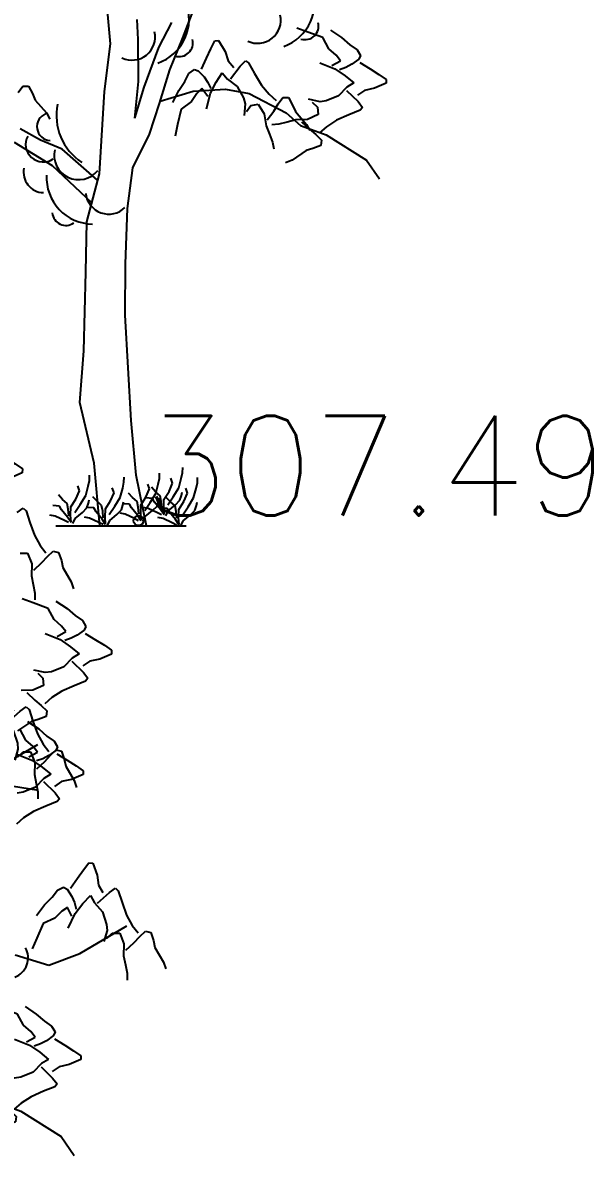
# Model space of a CAD drawing. Extents: x 524954 to 526204, y 9523489 to 9524010.
# Drawn here: x 526016.87 to 526022.58, y 9523850.51 to 9523861.85 of the extents above; entities that cross this region are included whole.
import ezdxf

# ---------------------------------------------------------------- set-up
doc = ezdxf.new("R2010")
doc.units = 0
doc.header["$PDMODE"] = 33
doc.header["$PDSIZE"] = 0.1
doc.linetypes.add('ACAD_ISO12W100', pattern=[21, 12, -3, 0, -3, 0, -3])
for name, color, linetype in [('Arbre', 34, 'ACAD_ISO12W100'), ('TopoAlt', 3, 'Continuous'), ('TOPOJIS', 7, 'Continuous')]:
    doc.layers.add(name, color=color, linetype=linetype)
doc.styles.add('Simplex 1.0', font='Simplex.shx', dxfattribs={"width": 0.99, "height": 1})

# ---------------------------------------------------------------- blocks, each defined once
blk = doc.blocks.new('TCPOINT M')
at = {"color": 0}
blk.add_point((0, 0), dxfattribs=at)
at = {"layer": 'TopoAlt', "style": 'Simplex 1.0', "width": 0.99}
blk.add_attdef('ALT', (0.15, 0.15), '', height=1, dxfattribs=at)
blk = doc.blocks.new('v088')
at = {"linetype": 'Continuous'}
for p, q in [((2.019, 9.915), (2.081, 9.958)), ((2.081, 9.958), (2.108, 9.931)), ((2.108, 9.931), (2.146, 9.815)), ((2.146, 9.815), (2.193, 9.689)), ((2.193, 9.689), (2.25, 9.585)), ((2.25, 9.585), (2.308, 9.512)), ((2.05, 9.508), (2.123, 9.508)), ((2.123, 9.508), (2.166, 9.4)), ((2.266, 9.412), (2.323, 9.473)), ((2.323, 9.473), (2.381, 9.527)), ((2.381, 9.527), (2.435, 9.515)), ((2.435, 9.515), (2.462, 9.435)), ((2.462, 9.435), (2.477, 9.365)), ((2.166, 9.4), (2.162, 9.281)), ((2.185, 9.338), (2.266, 9.412)), ((2.477, 9.365), (2.562, 9.219)), ((2.162, 9.281), (2.181, 9.192)), ((2.181, 9.192), (2.196, 9.108)), ((2.562, 9.219), (2.585, 9.15)), ((2.196, 9.108), (2.196, 9.038)), ((2.18, 9.009), (2.07, 9.048)), ((2.33, 8.953), (2.18, 9.009)), ((2.406, 9.027), (2.519, 8.953)), ((2.391, 8.841), (2.33, 8.953)), ((2.519, 8.953), (2.601, 8.881)), ((2.601, 8.881), (2.673, 8.832)), ((2.465, 8.776), (2.391, 8.841)), ((2.507, 8.721), (2.465, 8.776)), ((2.673, 8.832), (2.708, 8.773)), ((2.708, 8.773), (2.691, 8.737)), ((2.3, 8.701), (2.45, 8.641)), ((2.421, 8.673), (2.507, 8.721)), ((2.45, 8.641), (2.555, 8.57)), ((2.561, 8.655), (2.497, 8.632)), ((2.621, 8.686), (2.561, 8.655)), ((2.691, 8.737), (2.621, 8.686)), ((2.701, 8.703), (2.805, 8.64)), ((2.805, 8.64), (2.893, 8.584)), ((2.555, 8.57), (2.64, 8.498)), ((2.893, 8.584), (2.966, 8.534)), ((2.966, 8.534), (2.964, 8.496)), ((2.57, 8.455), (2.487, 8.369)), ((2.568, 8.425), (2.683, 8.312)), ((2.64, 8.498), (2.57, 8.455)), ((2.749, 8.424), (2.679, 8.378)), ((2.848, 8.446), (2.749, 8.424)), ((2.964, 8.496), (2.848, 8.446)), ((2.301, 8.311), (2.188, 8.335)), ((2.225, 8.306), (2.278, 8.256)), ((2.362, 8.319), (2.301, 8.311)), ((2.487, 8.369), (2.362, 8.319)), ((2.683, 8.312), (2.729, 8.254)), ((2.282, 8.183), (2.178, 8.134)), ((2.278, 8.256), (2.282, 8.183)), ((2.591, 8.179), (2.467, 8.125)), ((2.704, 8.225), (2.591, 8.179)), ((2.729, 8.254), (2.704, 8.225)), ((2.178, 8.134), (2.058, 8.13)), ((2.117, 8.111), (2.195, 8.035)), ((2.367, 8.061), (2.298, 7.999)), ((2.467, 8.125), (2.367, 8.061)), ((2.195, 8.035), (2.261, 7.981)), ((2.261, 7.981), (2.318, 7.927)), ((2.231, 7.841), (2.163, 7.821)), ((2.31, 7.872), (2.231, 7.841)), ((2.318, 7.927), (2.31, 7.872)), ((2.163, 7.821), (2.022, 7.727)), ((2.107, 7.634), (2.046, 7.746)), ((2.123, 7.82), (2.235, 7.746)), ((2.235, 7.746), (2.317, 7.675)), ((2.181, 7.57), (2.107, 7.634)), ((2.317, 7.675), (2.389, 7.625)), ((2.389, 7.625), (2.424, 7.566)), ((2.016, 7.494), (2.166, 7.434)), ((2.137, 7.467), (2.223, 7.514)), ((2.223, 7.514), (2.181, 7.57)), ((2.407, 7.53), (2.337, 7.479)), ((2.424, 7.566), (2.407, 7.53)), ((2.417, 7.496), (2.521, 7.433)), ((2.166, 7.434), (2.271, 7.363)), ((2.277, 7.448), (2.213, 7.425)), ((2.337, 7.479), (2.277, 7.448)), ((2.521, 7.433), (2.609, 7.377)), ((2.609, 7.377), (2.682, 7.328)), ((2.271, 7.363), (2.357, 7.292)), ((2.357, 7.292), (2.286, 7.249)), ((2.68, 7.289), (2.564, 7.239)), ((2.682, 7.328), (2.68, 7.289)), ((1.983, 7.174), (2.214, 7.135)), ((2.203, 7.162), (2.079, 7.112)), ((2.286, 7.249), (2.203, 7.162)), ((2.284, 7.218), (2.399, 7.105)), ((2.465, 7.218), (2.395, 7.171)), ((2.564, 7.239), (2.465, 7.218)), ((2.079, 7.112), (2.018, 7.104)), ((2.399, 7.105), (2.445, 7.047)), ((2.445, 7.047), (2.42, 7.018)), ((2.307, 6.972), (2.184, 6.918)), ((2.42, 7.018), (2.307, 6.972)), ((2.084, 6.854), (2.014, 6.792)), ((2.184, 6.918), (2.084, 6.854)), ((2.685, 6.334), (2.739, 6.404)), ((2.739, 6.404), (2.777, 6.4)), ((2.777, 6.4), (2.82, 6.28)), ((2.554, 6.15), (2.623, 6.25)), ((2.623, 6.25), (2.685, 6.334)), ((2.82, 6.28), (2.835, 6.18)), ((2.37, 6.061), (2.423, 6.13)), ((2.423, 6.13), (2.485, 6.161)), ((2.485, 6.161), (2.52, 6.142)), ((2.52, 6.142), (2.566, 6.069)), ((2.835, 6.18), (2.877, 6.107)), ((2.943, 6.107), (3.004, 6.15)), ((3.004, 6.15), (3.031, 6.123)), ((2.293, 5.984), (2.37, 6.061)), ((2.566, 6.069), (2.593, 6.007)), ((2.677, 5.996), (2.754, 6.077)), ((2.754, 6.077), (2.793, 6.004)), ((2.823, 6), (2.943, 6.107)), ((3.031, 6.123), (3.07, 6.007)), ((2.212, 5.877), (2.293, 5.984)), ((2.466, 5.919), (2.396, 5.85)), ((2.523, 5.957), (2.466, 5.919)), ((2.566, 5.869), (2.523, 5.957)), ((2.593, 6.007), (2.612, 5.942)), ((2.6, 5.896), (2.677, 5.996)), ((2.793, 6.004), (2.873, 5.915)), ((2.873, 5.915), (2.916, 5.788)), ((3.07, 6.007), (3.116, 5.88)), ((2.281, 5.796), (2.216, 5.65)), ((2.396, 5.85), (2.281, 5.796)), ((2.531, 5.75), (2.6, 5.896)), ((2.916, 5.788), (2.92, 5.727)), ((3.116, 5.88), (3.173, 5.777)), ((2.646, 5.496), (3.119, 5.774)), ((2.92, 5.727), (2.889, 5.615)), ((2.92, 5.65), (2.973, 5.7)), ((2.973, 5.7), (3.047, 5.7)), ((3.047, 5.7), (3.089, 5.592)), ((3.173, 5.777), (3.231, 5.703)), ((3.247, 5.665), (3.304, 5.719)), ((3.304, 5.719), (3.358, 5.707)), ((3.358, 5.707), (3.385, 5.627)), ((2.216, 5.65), (2.169, 5.542)), ((3.089, 5.592), (3.085, 5.473)), ((3.108, 5.53), (3.189, 5.603)), ((3.189, 5.603), (3.247, 5.665)), ((3.385, 5.627), (3.4, 5.557)), ((-0.107, 4.829), (-0.165, 5.487)), ((2, 5.483), (2.338, 5.378)), ((2.338, 5.378), (2.646, 5.496)), ((3.085, 5.473), (3.104, 5.384)), ((3.4, 5.557), (3.485, 5.411)), ((3.104, 5.384), (3.12, 5.3)), ((3.485, 5.411), (3.508, 5.342)), ((3.12, 5.3), (3.12, 5.23)), ((0.619, 4.888), (0.731, 5.176)), ((0.172, 4.872), (0.161, 5.071)), ((0.379, 4.79), (0.51, 5.041)), ((0.489, 4.568), (0.619, 4.888)), ((1.872, 4.946), (1.762, 4.985)), ((2.022, 4.89), (1.872, 4.946)), ((2.083, 4.778), (2.022, 4.89)), ((2.099, 4.964), (2.211, 4.89)), ((2.211, 4.89), (2.293, 4.818)), ((-0.166, 4.349), (-0.107, 4.829)), ((0.174, 4.45), (0.172, 4.872)), ((0.231, 4.395), (0.379, 4.79)), ((0.855, 4.685), (0.899, 4.779)), ((0.899, 4.779), (0.939, 4.857)), ((0.939, 4.857), (0.978, 4.861)), ((0.978, 4.861), (1.042, 4.751)), ((2.157, 4.714), (2.083, 4.778)), ((2.293, 4.818), (2.365, 4.769)), ((2.365, 4.769), (2.4, 4.71)), ((0.805, 4.573), (0.855, 4.685)), ((1.042, 4.751), (1.075, 4.656)), ((1.075, 4.656), (1.131, 4.592)), ((1.195, 4.604), (1.247, 4.657)), ((1.247, 4.657), (1.279, 4.636)), ((2.113, 4.611), (2.199, 4.658)), ((2.199, 4.658), (2.157, 4.714)), ((2.383, 4.674), (2.313, 4.623)), ((2.4, 4.71), (2.383, 4.674)), ((0.384, 4.23), (0.489, 4.568)), ((0.68, 4.53), (0.735, 4.572)), ((0.735, 4.572), (0.773, 4.559)), ((0.773, 4.559), (0.832, 4.496)), ((1.098, 4.476), (1.195, 4.604)), ((1.279, 4.636), (1.338, 4.53)), ((1.992, 4.638), (2.142, 4.578)), ((2.142, 4.578), (2.247, 4.507)), ((2.253, 4.592), (2.189, 4.569)), ((2.313, 4.623), (2.253, 4.592)), ((2.393, 4.64), (2.497, 4.577)), ((2.497, 4.577), (2.585, 4.521)), ((0.138, 4.082), (0.174, 4.45)), ((0.579, 4.362), (0.64, 4.452)), ((0.64, 4.452), (0.68, 4.53)), ((0.832, 4.496), (0.87, 4.441)), ((0.87, 4.441), (0.901, 4.38)), ((0.898, 4.333), (0.955, 4.445)), ((0.955, 4.445), (1.015, 4.539)), ((1.015, 4.539), (1.067, 4.474)), ((1.067, 4.474), (1.163, 4.402)), ((1.338, 4.53), (1.407, 4.414)), ((2.247, 4.507), (2.332, 4.436)), ((2.332, 4.436), (2.262, 4.393)), ((2.656, 4.433), (2.54, 4.383)), ((2.585, 4.521), (2.658, 4.472)), ((2.658, 4.472), (2.656, 4.433)), ((-1.03, 4.342), (-0.984, 4.405)), ((-0.984, 4.405), (-0.928, 4.404)), ((-0.928, 4.404), (-0.887, 4.33)), ((-0.887, 4.33), (-0.859, 4.265)), ((-0.217, 3.527), (-0.166, 4.349)), ((0.138, 4.082), (0.231, 4.395)), ((0.391, 4.253), (0.724, 4.355)), ((0.52, 4.241), (0.579, 4.362)), ((0.761, 4.33), (0.706, 4.249)), ((0.724, 4.355), (1.047, 4.375)), ((0.811, 4.379), (0.761, 4.33)), ((0.869, 4.3), (0.811, 4.379)), ((0.857, 4.176), (0.898, 4.333)), ((1.047, 4.375), (1.284, 4.33)), ((1.163, 4.402), (1.228, 4.286)), ((1.284, 4.33), (1.655, 4.138)), ((1.407, 4.414), (1.483, 4.322)), ((1.483, 4.322), (1.554, 4.261)), ((2.262, 4.393), (2.179, 4.306)), ((2.26, 4.362), (2.375, 4.249)), ((2.441, 4.361), (2.371, 4.315)), ((2.54, 4.383), (2.441, 4.361)), ((-0.859, 4.265), (-0.748, 4.137)), ((0.285, 3.923), (0.384, 4.23)), ((0.706, 4.249), (0.603, 4.175)), ((1.228, 4.286), (1.243, 4.226)), ((1.243, 4.226), (1.234, 4.11)), ((1.258, 4.15), (1.301, 4.209)), ((1.301, 4.209), (1.373, 4.223)), ((1.373, 4.223), (1.435, 4.125)), ((1.531, 4.155), (1.576, 4.226)), ((1.576, 4.226), (1.623, 4.29)), ((1.623, 4.29), (1.678, 4.289)), ((1.678, 4.289), (1.719, 4.214)), ((1.719, 4.214), (1.747, 4.149)), ((1.994, 4.248), (1.88, 4.272)), ((1.917, 4.244), (1.97, 4.193)), ((2.055, 4.256), (1.994, 4.248)), ((2.179, 4.306), (2.055, 4.256)), ((2.375, 4.249), (2.421, 4.191)), ((-0.748, 4.137), (-0.713, 4.073)), ((0.603, 4.175), (0.566, 4.019)), ((1.435, 4.125), (1.453, 4.007)), ((1.465, 4.068), (1.531, 4.155)), ((1.655, 4.138), (1.8, 4.011)), ((1.747, 4.149), (1.858, 4.021)), ((1.975, 4.12), (1.87, 4.071)), ((1.97, 4.193), (1.975, 4.12)), ((2.283, 4.116), (2.16, 4.062)), ((2.396, 4.162), (2.283, 4.116)), ((2.421, 4.191), (2.396, 4.162)), ((-0.808, 3.863), (-1.01, 3.977)), ((0.566, 4.019), (0.541, 3.904)), ((1.453, 4.007), (1.488, 3.924)), ((1.58, 4.022), (1.511, 4.017)), ((1.664, 4.043), (1.58, 4.022)), ((1.751, 4.067), (1.664, 4.043)), ((1.87, 4.071), (1.751, 4.067)), ((1.8, 4.011), (2.057, 3.917)), ((1.81, 4.048), (1.888, 3.972)), ((1.858, 4.021), (1.893, 3.958)), ((1.888, 3.972), (1.953, 3.918)), ((2.059, 3.998), (1.99, 3.936)), ((2.16, 4.062), (2.059, 3.998)), ((-0.589, 3.774), (-0.808, 3.863)), ((0.118, 3.584), (0.285, 3.923)), ((1.488, 3.924), (1.519, 3.844)), ((1.953, 3.918), (2.01, 3.864)), ((2.01, 3.864), (2.002, 3.81)), ((2.057, 3.917), (2.461, 3.664)), ((-0.685, 3.605), (-1.069, 3.839)), ((-0.234, 3.461), (-0.589, 3.774)), ((1.519, 3.844), (1.532, 3.776)), ((1.855, 3.758), (1.714, 3.664)), ((1.923, 3.778), (1.855, 3.758)), ((2.002, 3.81), (1.923, 3.778)), ((1.714, 3.664), (1.647, 3.637)), ((2.461, 3.664), (2.589, 3.474)), ((-0.294, 3.234), (-0.685, 3.605)), ((-0.344, 3.046), (-0.217, 3.527)), ((0.064, 3.179), (0.118, 3.584)), ((0.045, 2.625), (0.064, 3.179)), ((-0.352, 2.542), (-0.344, 3.046)), ((0.043, 2.109), (0.045, 2.625)), ((-0.373, 1.752), (-0.352, 2.542)), ((0.102, 1.053), (0.043, 2.109)), ((-0.412, 1.235), (-0.373, 1.752)), ((-0.268, 0.628), (-0.412, 1.235)), ((0.151, 0.506), (0.102, 1.053)), ((-0.213, 0), (-0.268, 0.628)), ((0.615, 0.531), (0.618, 0.584)), ((-0.329, 0.397), (-0.317, 0.454)), ((-0.317, 0.454), (-0.315, 0.507)), ((0.029, 0.435), (0.031, 0.488)), ((0.256, 0), (0.151, 0.506)), ((0.373, 0.416), (0.385, 0.474)), ((0.385, 0.474), (0.387, 0.526)), ((0.517, 0.426), (0.5, 0.476)), ((0.579, 0.38), (0.603, 0.474)), ((0.603, 0.474), (0.615, 0.531)), ((0.765, 0.43), (0.767, 0.483)), ((-0.452, 0.267), (-0.416, 0.349)), ((-0.416, 0.349), (-0.433, 0.399)), ((-0.353, 0.303), (-0.329, 0.397)), ((-0.07, 0.329), (-0.087, 0.38)), ((-0.007, 0.284), (0.017, 0.377)), ((0.017, 0.377), (0.029, 0.435)), ((0.25, 0.286), (0.286, 0.368)), ((0.286, 0.368), (0.269, 0.418)), ((0.346, 0.341), (0.305, 0.385)), ((0.392, 0.301), (0.346, 0.341)), ((0.349, 0.322), (0.373, 0.416)), ((0.43, 0.264), (0.481, 0.344)), ((0.481, 0.344), (0.517, 0.426)), ((0.524, 0.291), (0.579, 0.38)), ((0.666, 0.325), (0.649, 0.375)), ((0.728, 0.279), (0.752, 0.373)), ((0.752, 0.373), (0.765, 0.43)), ((-0.587, 0.264), (-0.627, 0.308)), ((-0.541, 0.224), (-0.587, 0.264)), ((-0.502, 0.188), (-0.452, 0.267)), ((-0.409, 0.214), (-0.353, 0.303)), ((-0.327, 0.226), (-0.32, 0.26)), ((-0.24, 0.245), (-0.281, 0.288)), ((-0.195, 0.204), (-0.24, 0.245)), ((-0.156, 0.168), (-0.106, 0.248)), ((-0.106, 0.248), (-0.07, 0.329)), ((-0.063, 0.195), (-0.007, 0.284)), ((0.019, 0.207), (0.026, 0.24)), ((0.115, 0.284), (0.075, 0.327)), ((0.161, 0.243), (0.115, 0.284)), ((0.173, 0.185), (0.161, 0.243)), ((0.2, 0.207), (0.25, 0.286)), ((0.238, 0.151), (0.293, 0.233)), ((0.315, 0.274), (0.25, 0.279)), ((0.293, 0.233), (0.349, 0.322)), ((0.337, 0.236), (0.315, 0.274)), ((0.397, 0.163), (0.337, 0.236)), ((0.361, 0.197), (0.375, 0.245)), ((0.375, 0.245), (0.382, 0.279)), ((0.404, 0.243), (0.392, 0.301)), ((0.409, 0.175), (0.404, 0.243)), ((0.428, 0.183), (0.43, 0.264)), ((0.495, 0.24), (0.454, 0.284)), ((0.469, 0.209), (0.524, 0.291)), ((0.541, 0.2), (0.495, 0.24)), ((0.546, 0.209), (0.591, 0.255)), ((0.579, 0.163), (0.63, 0.243)), ((0.591, 0.255), (0.606, 0.303)), ((0.606, 0.303), (0.613, 0.337)), ((0.63, 0.243), (0.666, 0.325)), ((0.673, 0.19), (0.728, 0.279)), ((0.755, 0.202), (0.762, 0.236)), ((-0.618, 0.197), (-0.683, 0.202)), ((-0.596, 0.159), (-0.618, 0.197)), ((-0.536, 0.087), (-0.596, 0.159)), ((-0.529, 0.166), (-0.541, 0.224)), ((-0.524, 0.099), (-0.529, 0.166)), ((-0.505, 0.106), (-0.502, 0.188)), ((-0.464, 0.132), (-0.409, 0.214)), ((-0.459, 0.072), (-0.387, 0.132)), ((-0.387, 0.132), (-0.341, 0.178)), ((-0.341, 0.178), (-0.327, 0.226)), ((-0.272, 0.178), (-0.337, 0.183)), ((-0.25, 0.139), (-0.272, 0.178)), ((-0.19, 0.067), (-0.25, 0.139)), ((-0.183, 0.147), (-0.195, 0.204)), ((-0.178, 0.079), (-0.183, 0.147)), ((-0.159, 0.087), (-0.156, 0.168)), ((-0.118, 0.113), (-0.063, 0.195)), ((-0.041, 0.113), (0.005, 0.159)), ((0.041, 0.115), (-0.01, 0.125)), ((0.005, 0.159), (0.019, 0.207)), ((0.084, 0.216), (0.019, 0.221)), ((0.135, 0.072), (0.041, 0.115)), ((0.106, 0.178), (0.084, 0.216)), ((0.166, 0.106), (0.106, 0.178)), ((0.178, 0.118), (0.173, 0.185)), ((0.197, 0.125), (0.2, 0.207)), ((0.202, 0.055), (0.197, 0.125)), ((0.272, 0.173), (0.221, 0.183)), ((0.243, 0.091), (0.315, 0.151)), ((0.365, 0.13), (0.272, 0.173)), ((0.315, 0.151), (0.361, 0.197)), ((0.406, 0.108), (0.365, 0.13)), ((0.433, 0.108), (0.397, 0.163)), ((0.464, 0.173), (0.399, 0.178)), ((0.433, 0.113), (0.428, 0.183)), ((0.45, 0.099), (0.474, 0.149)), ((0.486, 0.135), (0.464, 0.173)), ((0.474, 0.149), (0.546, 0.209)), ((0.546, 0.063), (0.486, 0.135)), ((0.553, 0.142), (0.541, 0.2)), ((0.558, 0.075), (0.553, 0.142)), ((0.577, 0.082), (0.579, 0.163)), ((0.618, 0.108), (0.673, 0.19)), ((0.695, 0.108), (0.74, 0.154)), ((0.74, 0.154), (0.755, 0.202)), ((-0.661, 0.096), (-0.712, 0.106)), ((-0.567, 0.053), (-0.661, 0.096)), ((-0.654, 0), (0.654, 0)), ((-0.527, 0.031), (-0.567, 0.053)), ((-0.5, 0.031), (-0.536, 0.087)), ((-0.5, 0.036), (-0.505, 0.106)), ((-0.483, 0.022), (-0.459, 0.072)), ((-0.315, 0.077), (-0.365, 0.087)), ((-0.221, 0.034), (-0.315, 0.077)), ((-0.18, 0.012), (-0.221, 0.034)), ((-0.154, 0.012), (-0.19, 0.067)), ((-0.154, 0.017), (-0.159, 0.087)), ((-0.137, 0.002), (-0.113, 0.053)), ((-0.113, 0.053), (-0.041, 0.113)), ((0.175, 0.05), (0.135, 0.072)), ((0.202, 0.05), (0.166, 0.106)), ((0.219, 0.041), (0.243, 0.091)), ((0.421, 0.072), (0.37, 0.082)), ((0.514, 0.029), (0.421, 0.072)), ((0.555, 0.007), (0.514, 0.029)), ((0.582, 0.007), (0.546, 0.063)), ((0.582, 0.012), (0.577, 0.082)), ((0.599, -0.002), (0.623, 0.048)), ((0.623, 0.048), (0.695, 0.108))]:
    blk.add_line(p, q, dxfattribs=at)
for centre, major_axis, start_param, end_param in [((1.924, 5.452), (-0.145, 0.145), 2.713295, 4.448408), ((1.475, 5.243), (0.33, 0.33), 4.265936, 5.872819), ((0.215, 5.075), (-0.33, 0.33), 2.69514, 4.302022), ((1.37, 5.065), (-0.164, 0.164), 1.908121, 4.146545), ((1.844, 5.006), (-0.0964, 0.0964), 2.051824, 4.174223), ((0.11, 4.897), (-0.164, 0.164), 1.908121, 4.146545), ((0.584, 4.837), (0.0964, 0.0964), 3.62262, 5.745019), ((-0.082, 4.112), (0.4, 0.4), 2.158504, 3.344219), ((-0.702, 3.998), (0.099, 0.099), 1.149268, 3.862844), ((-0.779, 3.821), (0.125, 0.125), 1.864761, 4.52862), ((-0.424, 3.713), (0.174, 0.174), 2.133893, 4.816631), ((-0.772, 3.542), (-0.145, 0.145), 0.590553, 2.325666), ((-0.28, 3.489), (0.33, 0.33), 2.307735, 3.914618), ((-0.123, 3.354), (0.164, 0.164), 2.463212, 4.701636), ((-0.553, 3.145), (0.0964, 0.0964), 2.435534, 4.557933)]:
    blk.add_ellipse(centre, major_axis=major_axis, ratio=1, start_param=start_param, end_param=end_param, dxfattribs=at)

msp = doc.modelspace()

# ---------------------------------------------------------------- block references
at = {"layer": 'Arbre'}
for p in [(526017.853, 9523856.813), (526013.9, 9523848.848), (526014.793, 9523847.031)]:
    msp.add_blockref('v088', p, dxfattribs=at)
at = {"layer": 'TOPOJIS'}
ref = msp.add_blockref('TCPOINT M', (526018.029, 9523856.864, 307.49), dxfattribs=at)
ref.add_attrib('ALT', '307.49', (526018.079, 9523856.914, 307.49), dxfattribs={"layer": 'TopoAlt', "height": 1, "style": 'Simplex 1.0', "width": 0.99})

doc.saveas('drawing.dxf')
